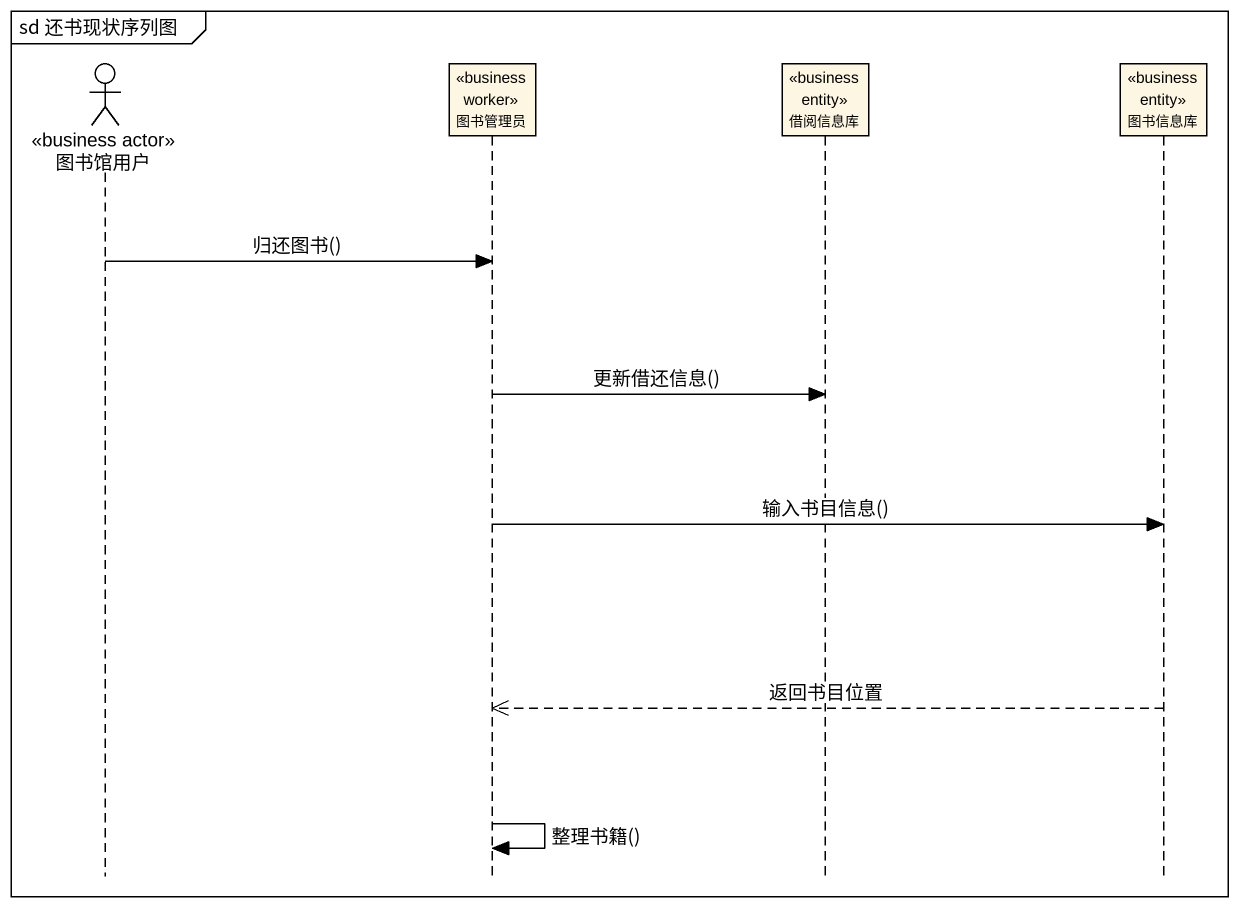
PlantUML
@startuml
mainframe sd 还书现状序列图
hide footbox
actor 图书馆用户 <<business actor>>
participant 图书管理员 <<business worker>>
participant 借阅信息库 <<business entity>>
participant 图书信息库 <<business entity>>

图书馆用户 -> 图书管理员 : 归还图书()
图书管理员 -> 借阅信息库 : 更新借还信息()
图书管理员 -> 图书信息库 : 输入书目信息()
图书信息库 -->> 图书管理员 : 返回书目位置
图书管理员 -> 图书管理员 : 整理书籍()
@enduml
